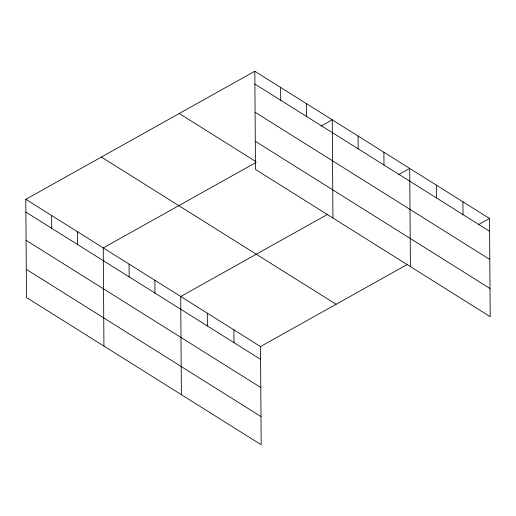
<?xml version="1.0" encoding="UTF-8"?>
<svg xmlns="http://www.w3.org/2000/svg" width="516" height="516" viewBox="0 0 516 516"><rect width="100%" height="100%" fill="white"/><g stroke="black" fill="none" stroke-linecap="round" stroke-linejoin="round"><path stroke-width="0.77" d="M25.8 199.318L260.509 346.552L261.199 444.753L26.484 297.519L25.8 199.318L254.801 71.247L489.516 218.481L490.2 316.682L255.491 169.448L254.801 71.247M255.988 162.488L103.252 247.906L103.942 346.107M321.062 126.091L332.259 119.835L332.943 218.036M327.828 214.217L180.71 296.494L181.393 394.695M398.52 174.685L409.71 168.422L410.401 266.624M478.319 224.744L489.516 218.481M260.509 346.552L407.627 264.276M254.891 84.044L489.607 231.284M255.091 112.23L489.8 259.464M255.291 141.261L490 288.502M179.233 113.507L256.007 161.669M101.368 157.051L336.084 304.292M25.89 212.115L260.599 359.355M26.084 240.301L260.799 387.535M26.29 269.339L260.999 416.573M462.917 201.795L463 214.591M436.31 185.109L436.401 197.905M383.898 152.226L383.981 165.023M358.078 136.031L358.168 148.827M306.44 103.639L306.53 116.435M280.62 87.443L280.71 100.239M233.909 329.866L234 342.669M207.309 313.18L207.4 325.983M154.89 280.298L154.981 293.101M129.071 264.102L129.161 276.899M77.439 231.71L77.523 244.507M51.619 215.514L51.71 228.311"/></g></svg>
